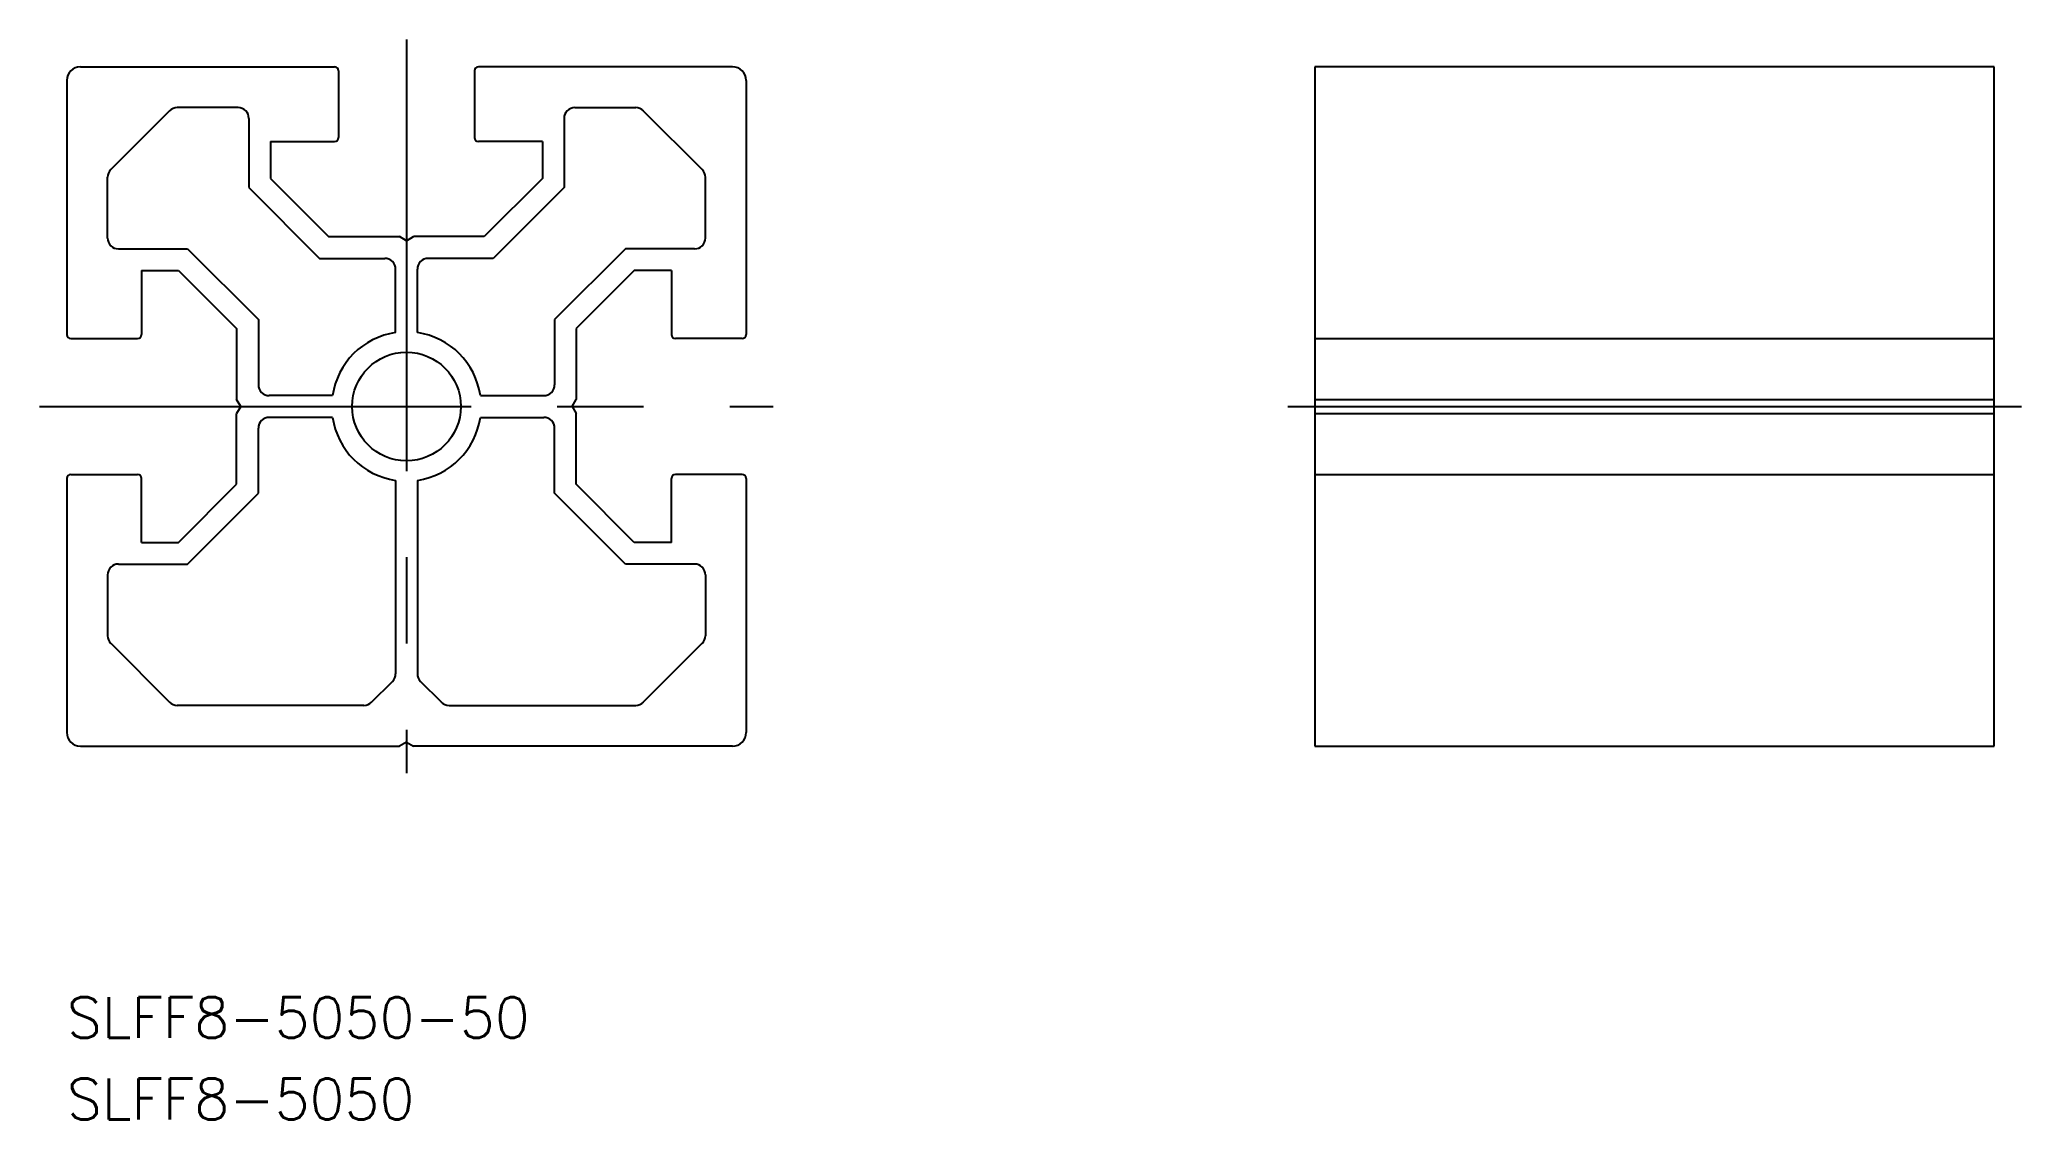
# Model space of a CAD drawing. Extents: x -27 to 119, y -52 to 27.
import ezdxf

# ---------------------------------------------------------------- set-up
doc = ezdxf.new("R2010")
doc.units = 0
doc.linetypes.add('CENTER', pattern=[50.8, 31.75, -6.35, 6.35, -6.35])
doc.layers.get('0').update_dxf_attribs({"linetype": 'CONTINUOUS'})
doc.layers.add('CENTER', color=1, linetype='CENTER')
doc.styles.get("Standard").update_dxf_attribs({"font": 'txt.shx', "height": 3, "bigfont": 'bigfont.shx'})

# ---------------------------------------------------------------- blocks, each defined once
blk = doc.blocks.new('*U5')
at = {"color": 7, "linetype": 'CONTINUOUS'}
blk.add_text('SLFF8-5050-50', height=3, dxfattribs=at).set_placement((-25, -46.47))
blk = doc.blocks.new('*U6')
at = {"color": 7, "linetype": 'CONTINUOUS'}
blk.add_text('SLFF8-5050', height=3, dxfattribs=at).set_placement((-25, -52.47))

msp = doc.modelspace()

# ---------------------------------------------------------------- linework, layer by layer
at = {"color": 7, "linetype": 'CONTINUOUS'}
for p, q in [((-24, 25), (-5.3, 25)), ((24, 25), (5.3, 25)), ((66.86, 25), (66.86, -25)), ((116.86, 25), (66.86, 25)), ((116.86, -25), (116.86, 25)), ((-25, 24), (-25, 5.3)), ((-5, 24.7), (-5, 19.8)), ((5, 24.7), (5, 19.8)), ((25, 24), (25, 5.3)), ((-12.4, 22), (-16.87, 22)), ((12.4, 22), (16.87, 22)), ((-17.43, 21.77), (-21.77, 17.43)), ((-11.6, 21.2), (-11.6, 16.11)), ((11.6, 21.2), (11.6, 16.11)), ((17.43, 21.77), (21.77, 17.43)), ((-10, 19.5), (-10, 16.77)), ((-10, 19.5), (-5.3, 19.5)), ((10, 19.5), (5.3, 19.5)), ((10, 19.5), (10, 16.77)), ((-22, 12.4), (-22, 16.87)), ((-11.6, 16.11), (-6.39, 10.9)), ((-10, 16.77), (-5.73, 12.5)), ((10, 16.77), (5.73, 12.5)), ((11.6, 16.11), (6.39, 10.9)), ((22, 12.4), (22, 16.87)), ((-5.73, 12.5), (-0.52, 12.5)), ((0, 12.2), (-0.52, 12.5)), ((0, 12.2), (0.52, 12.5)), ((5.73, 12.5), (0.52, 12.5)), ((-21.2, 11.6), (-16.11, 11.6)), ((-16.11, 11.6), (-10.9, 6.39)), ((-6.39, 10.9), (-1.6, 10.9)), ((6.39, 10.9), (1.6, 10.9)), ((16.11, 11.6), (10.9, 6.39)), ((21.2, 11.6), (16.11, 11.6)), ((-19.5, 10), (-16.77, 10)), ((-19.5, 10), (-19.5, 5.3)), ((-16.77, 10), (-12.5, 5.73)), ((-0.8, 5.44), (-0.8, 10.1)), ((0.8, 5.44), (0.8, 10.1)), ((16.77, 10), (12.5, 5.73)), ((19.5, 10), (16.77, 10)), ((19.5, 10), (19.5, 5.3)), ((-10.9, 6.39), (-10.9, 1.6)), ((10.9, 6.39), (10.9, 1.6)), ((-24.7, 5), (-19.8, 5)), ((-12.5, 5.73), (-12.5, 0.52)), ((12.5, 5.73), (12.5, 0.52)), ((24.7, 5), (19.8, 5)), ((66.86, 5), (116.86, 5)), ((-12.2, 0), (-12.5, 0.52)), ((-12.2, 0), (-12.5, -0.52)), ((-5.44, 0.8), (-10.1, 0.8)), ((5.44, 0.8), (10.1, 0.8)), ((12.2, 0), (12.5, 0.52)), ((12.2, 0), (12.5, -0.52)), ((66.86, 0.52), (116.86, 0.52)), ((-12.5, -5.73), (-12.5, -0.52)), ((-5.44, -0.8), (-10.1, -0.8)), ((5.44, -0.8), (10.1, -0.8)), ((12.5, -5.73), (12.5, -0.52)), ((66.86, 0), (116.86, 0)), ((66.86, -0.52), (116.86, -0.52)), ((-10.9, -6.39), (-10.9, -1.6)), ((10.9, -6.39), (10.9, -1.6)), ((-25, -5.3), (-25, -24)), ((-24.7, -5), (-19.8, -5)), ((-19.5, -10), (-19.5, -5.3)), ((-16.77, -10), (-12.5, -5.73)), ((-0.8, -5.44), (-0.8, -19.67)), ((0.8, -5.44), (0.8, -19.67)), ((16.77, -10), (12.5, -5.73)), ((19.5, -10), (19.5, -5.3)), ((24.7, -5), (19.8, -5)), ((25, -5.3), (25, -24)), ((66.86, -5), (116.86, -5)), ((-16.11, -11.6), (-10.9, -6.39)), ((16.11, -11.6), (10.9, -6.39)), ((-19.5, -10), (-16.77, -10)), ((19.5, -10), (16.77, -10)), ((-21.2, -11.6), (-16.11, -11.6)), ((21.2, -11.6), (16.11, -11.6)), ((-22, -12.4), (-22, -16.87)), ((22, -12.4), (22, -16.87)), ((-21.77, -17.43), (-17.43, -21.77)), ((21.77, -17.43), (17.43, -21.77)), ((-2.57, -21.77), (-1.03, -20.23)), ((2.57, -21.77), (1.03, -20.23)), ((-3.13, -22), (-16.87, -22)), ((3.13, -22), (16.87, -22)), ((0, -24.7), (-0.52, -25)), ((0, -24.7), (0.52, -25)), ((-24, -25), (-0.52, -25)), ((24, -25), (0.52, -25)), ((66.86, -25), (116.86, -25))]:
    msp.add_line(p, q, dxfattribs=at)
msp.add_circle((0, 0), 4, dxfattribs=at)
for centre, radius, start, end in [((-24, 24), 1, 90, 180), ((-5.3, 24.7), 0.3, 0, 90), ((5.3, 24.7), 0.3, 90, 180), ((24, 24), 1, 0, 90), ((-16.87, 21.2), 0.8, 90, 135), ((-12.4, 21.2), 0.8, 0, 90), ((12.4, 21.2), 0.8, 90, 180), ((16.87, 21.2), 0.8, 45, 90), ((-5.3, 19.8), 0.3, 270, 0), ((5.3, 19.8), 0.3, 180, 270), ((-21.2, 16.87), 0.8, 135, 180), ((21.2, 16.87), 0.8, 0, 45), ((-21.2, 12.4), 0.8, 180, 270), ((21.2, 12.4), 0.8, 270, 0), ((-1.6, 10.1), 0.8, 0, 90), ((1.6, 10.1), 0.8, 90, 180), ((-24.7, 5.3), 0.3, 180, 270), ((-19.8, 5.3), 0.3, 270, 0), ((0, 0), 5.5, 98.3636, 171.6364), ((0, 0), 5.5, 8.3636, 81.6364), ((19.8, 5.3), 0.3, 180, 270), ((24.7, 5.3), 0.3, 270, 0), ((-10.1, 1.6), 0.8, 180, 270), ((10.1, 1.6), 0.8, 270, 360), ((-10.1, -1.6), 0.8, 90, 180), ((0, 0), 5.5, 188.3636, 261.6364), ((0, 0), 5.5, 278.3636, 351.6364), ((10.1, -1.6), 0.8, 0, 90), ((-24.7, -5.3), 0.3, 90, 180), ((-19.8, -5.3), 0.3, 0, 90), ((19.8, -5.3), 0.3, 90, 180), ((24.7, -5.3), 0.3, 0, 90), ((-21.2, -12.4), 0.8, 90, 180), ((21.2, -12.4), 0.8, 0, 90), ((-21.2, -16.87), 0.8, 180, 225), ((21.2, -16.87), 0.8, 315, 0), ((-1.6, -19.67), 0.8, 315, 0), ((1.6, -19.67), 0.8, 180, 225), ((-16.87, -21.2), 0.8, 225, 270), ((-3.13, -21.2), 0.8, 270, 315), ((3.13, -21.2), 0.8, 225, 270), ((16.87, -21.2), 0.8, 270, 315), ((-24, -24), 1, 180, 270), ((24, -24), 1, 270, 0)]:
    msp.add_arc(centre, radius, start, end, dxfattribs=at)
at = {"layer": 'CENTER', "color": 1, "linetype": 'CENTER'}
for p, q in [((0, 27), (0, -27)), ((-27, 0), (27, 0)), ((64.86, 0), (118.86, 0))]:
    msp.add_line(p, q, dxfattribs=at)

# ---------------------------------------------------------------- block references
at = {"color": 7, "linetype": 'CONTINUOUS'}
for name in ['*U5', '*U6']:
    msp.add_blockref(name, (0, 0), dxfattribs=at)

doc.saveas('drawing.dxf')
